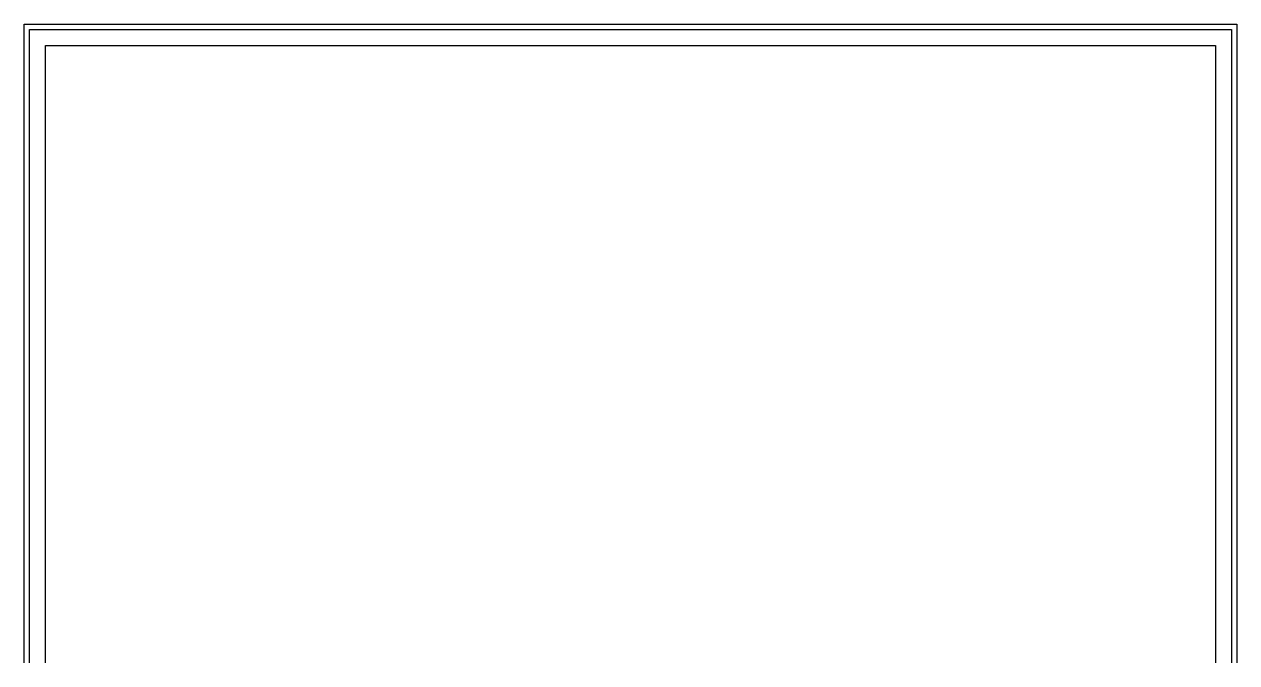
# Model space of a CAD drawing. Header units: metres. Extents: x -422 to -194, y 976 to 1096.
import ezdxf

# ---------------------------------------------------------------- set-up
doc = ezdxf.new("R2010")
doc.units = ezdxf.units.M

msp = doc.modelspace()

# ---------------------------------------------------------------- linework, layer by layer
at = {"layer": 'FP-Balcony', "elevation": -0.34}
for points in [[(-421.5, 975.83), (-421.5, 1095.83), (-193.5, 1095.83), (-193.5, 975.83)], [(-420.5, 975.83), (-420.5, 1094.83), (-194.5, 1094.83), (-194.5, 975.83)], [(-417.5, 975.83), (-417.5, 1091.83), (-197.5, 1091.83), (-197.5, 975.83)]]:
    msp.add_lwpolyline(points, dxfattribs=at)

doc.saveas('drawing.dxf')
